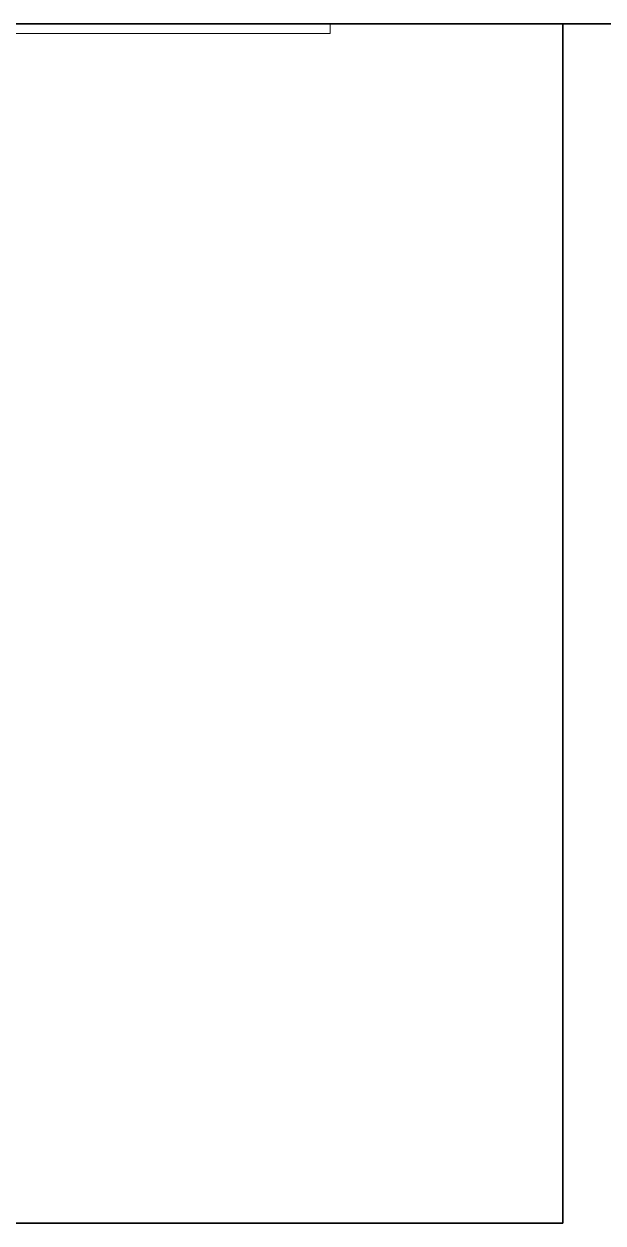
# Model space of a CAD drawing. Header units: inches. Extents: x 2013 to 15569, y -2551 to 2524.
# Drawn here: x 3828 to 3950.6, y 1783.7 to 2037.7 of the extents above; entities that cross this region are included whole.
import ezdxf

# ---------------------------------------------------------------- set-up
doc = ezdxf.new("R2010")
doc.units = ezdxf.units.IN
doc.header["$MEASUREMENT"] = 0
for name, color, linetype, lineweight in [('A-ELEV-MBE1', 7, 'Continuous', 35), ('A-FURN', 8, 'Continuous', 18), ('A-SECT-MCUT', 7, 'Continuous', 35)]:
    doc.layers.add(name, color=color, linetype=linetype, lineweight=lineweight)

msp = doc.modelspace()

# ---------------------------------------------------------------- linework, layer by layer
at = {"layer": 'A-ELEV-MBE1'}
msp.add_lwpolyline([(3028.046, 1783.7), (3942.046, 1783.7), (3942.046, 2037.7)], dxfattribs=at)
at = {"layer": 'A-FURN'}
for p in [(3892.796, 2037.7), (3892.796, 2037.7), (3628.364, 2035.7)]:
    msp.add_line(p, (3892.796, 2035.7), dxfattribs=at)
at = {"layer": 'A-SECT-MCUT'}
msp.add_line((2942.096, 2037.7), (4012.331, 2037.7), dxfattribs=at)
msp.add_line((2942.096, 2037.7), (4012.331, 2037.7), dxfattribs=at)

doc.saveas('drawing.dxf')
